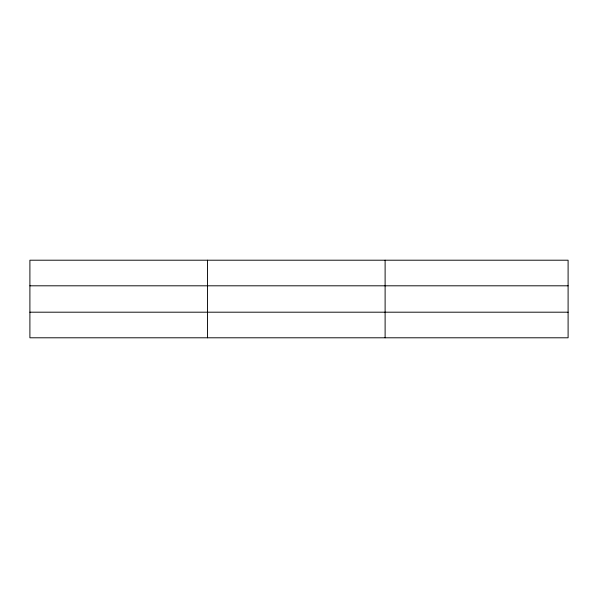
<?xml version="1.0" encoding="UTF-8"?>
<svg xmlns="http://www.w3.org/2000/svg" width="598" height="598" viewBox="0 0 598 598"><rect width="100%" height="100%" fill="white"/><g stroke="black" fill="none" stroke-linecap="round" stroke-linejoin="round"><path stroke-width="0.9" d="M207.506 337.795L207.506 260.205M385.112 337.795L385.112 260.205M568.1 312.193L568.1 337.795L29.9 337.795L29.9 260.205L568.1 260.205L568.1 312.193L29.9 312.193M29.9 285.807L568.1 285.807"/></g></svg>
